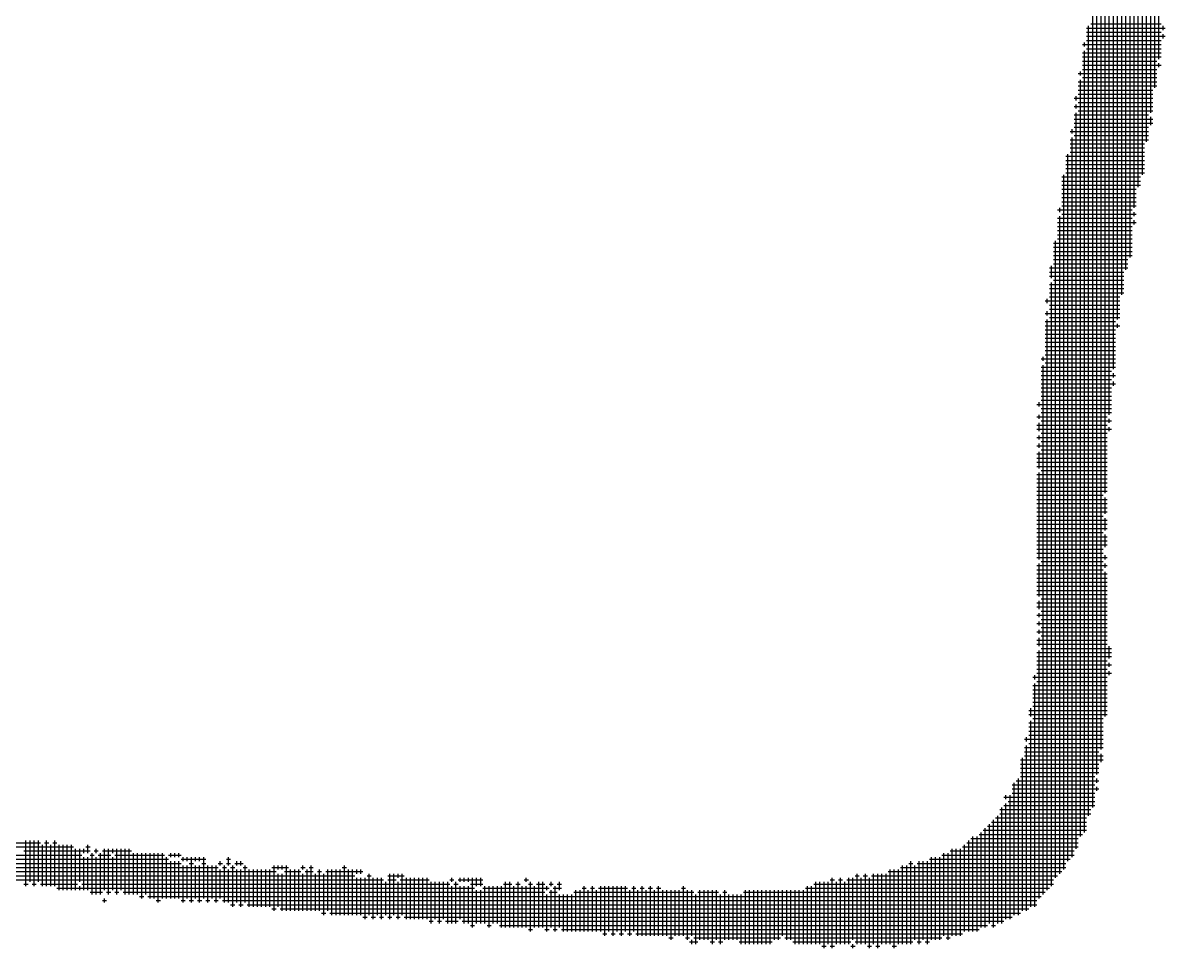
# Model space of a CAD drawing. Header units: feet. Extents: x 778950 to 1031250, y -253464 to -75264.
# Drawn here: x 939605 to 940388, y -245579 to -244945 of the extents above; entities that cross this region are included whole.
import ezdxf

# ---------------------------------------------------------------- set-up
doc = ezdxf.new("R2010")
doc.units = ezdxf.units.FT
doc.header["$LTSCALE"] = 3000
doc.header["$MEASUREMENT"] = 0
doc.layers.add('CX-MISC', color=2, linetype='CONTINUOUS')

msp = doc.modelspace()

# ---------------------------------------------------------------- linework, layer by layer
at = {"layer": 'CX-MISC'}
for p, q in [((940384.09, -244969.68, 7362.78), (940384.09, -244728.7, 7362.78)), ((940381.25, -244989.52, 7362.78), (940381.25, -244734.37, 7362.78)), ((940375.58, -245026.38, 7362.78), (940375.58, -244754.22, 7362.78)), ((940378.42, -245006.53, 7362.78), (940378.42, -244748.55, 7362.78)), ((940369.91, -245057.56, 7362.78), (940369.91, -244771.23, 7362.78)), ((940372.75, -245049.06, 7362.78), (940372.75, -244765.56, 7362.78)), ((940367.08, -245071.74, 7362.78), (940367.08, -244785.4, 7362.78)), ((940364.24, -245105.76, 7362.78), (940364.24, -244793.91, 7362.78)), ((940350.07, -245213.49, 7362.78), (940350.07, -244816.59, 7362.78)), ((940352.9, -245182.3, 7362.78), (940352.9, -244813.75, 7362.78)), ((940355.74, -245148.28, 7362.78), (940355.74, -244816.59, 7362.78)), ((940358.57, -245131.27, 7362.78), (940358.57, -244813.75, 7362.78)), ((940361.41, -245114.26, 7362.78), (940361.41, -244810.92, 7362.78)), ((940347.23, -245267.35, 7362.78), (940347.23, -244884.63, 7362.78)), ((940344.4, -245443.12, 7362.78), (940344.4, -244901.64, 7362.78)), ((940341.56, -245460.13, 7362.78), (940341.56, -244915.81, 7362.78)), ((940338.73, -245482.81, 7362.78), (940338.73, -244927.15, 7362.78)), ((940334.48, -244948.42, 7362.78), (940388.34, -244948.42, 7362.78)), ((940334.48, -244951.25, 7362.78), (940385.51, -244951.25, 7362.78)), ((940335.89, -245488.48, 7362.78), (940335.89, -244947, 7362.78)), ((940337.31, -244945.58, 7362.78), (940385.51, -244945.58, 7362.78)), ((940386.92, -244949.83, 7362.78), (940386.92, -244947, 7362.78)), ((940333.06, -244961.17, 7362.78), (940333.06, -244958.34, 7362.78)), ((940334.48, -244954.09, 7362.78), (940388.34, -244954.09, 7362.78)), ((940334.48, -244956.92, 7362.78), (940385.51, -244956.92, 7362.78)), ((940386.92, -244955.5, 7362.78), (940386.92, -244952.67, 7362.78)), ((940331.64, -244959.76, 7362.78), (940385.51, -244959.76, 7362.78)), ((940331.64, -244965.43, 7362.78), (940385.51, -244965.43, 7362.78)), ((940333.06, -245499.82, 7362.78), (940333.06, -244964.01, 7362.78)), ((940334.48, -244962.59, 7362.78), (940385.51, -244962.59, 7362.78)), ((940331.64, -244968.26, 7362.78), (940385.51, -244968.26, 7362.78)), ((940331.64, -244971.1, 7362.78), (940382.67, -244971.1, 7362.78)), ((940331.64, -244973.93, 7362.78), (940385.51, -244973.93, 7362.78)), ((940384.09, -244975.35, 7362.78), (940384.09, -244972.51, 7362.78)), ((940328.81, -244979.6, 7362.78), (940382.67, -244979.6, 7362.78)), ((940330.22, -244981.02, 7362.78), (940330.22, -244978.18, 7362.78)), ((940331.64, -244976.77, 7362.78), (940382.67, -244976.77, 7362.78)), ((940331.64, -244982.44, 7362.78), (940382.67, -244982.44, 7362.78)), ((940328.81, -244985.27, 7362.78), (940382.67, -244985.27, 7362.78)), ((940328.81, -244988.11, 7362.78), (940382.67, -244988.11, 7362.78)), ((940330.22, -245502.66, 7362.78), (940330.22, -244983.85, 7362.78)), ((940325.97, -244996.61, 7362.78), (940379.84, -244996.61, 7362.78)), ((940327.39, -244998.03, 7362.78), (940327.39, -244995.19, 7362.78)), ((940328.81, -244990.94, 7362.78), (940379.84, -244990.94, 7362.78)), ((940328.81, -244993.78, 7362.78), (940379.84, -244993.78, 7362.78)), ((940325.97, -245002.28, 7362.78), (940379.84, -245002.28, 7362.78)), ((940327.39, -245003.7, 7362.78), (940327.39, -245000.86, 7362.78)), ((940328.81, -244999.45, 7362.78), (940379.84, -244999.45, 7362.78)), ((940328.81, -245005.12, 7362.78), (940379.84, -245005.12, 7362.78)), ((940325.97, -245007.95, 7362.78), (940377, -245007.95, 7362.78)), ((940325.97, -245010.79, 7362.78), (940379.84, -245010.79, 7362.78)), ((940325.97, -245013.62, 7362.78), (940379.84, -245013.62, 7362.78)), ((940327.39, -245511.16, 7362.78), (940327.39, -245006.53, 7362.78)), ((940378.42, -245015.04, 7362.78), (940378.42, -245009.37, 7362.78)), ((940323.14, -245019.29, 7362.78), (940377, -245019.29, 7362.78)), ((940324.55, -245020.71, 7362.78), (940324.55, -245017.87, 7362.78)), ((940325.97, -245016.46, 7362.78), (940377, -245016.46, 7362.78)), ((940325.97, -245022.13, 7362.78), (940377, -245022.13, 7362.78)), ((940323.14, -245024.96, 7362.78), (940377, -245024.96, 7362.78)), ((940323.14, -245027.8, 7362.78), (940374.17, -245027.8, 7362.78)), ((940324.55, -245516.83, 7362.78), (940324.55, -245023.54, 7362.78)), ((940320.3, -245036.3, 7362.78), (940374.17, -245036.3, 7362.78)), ((940321.72, -245519.67, 7362.78), (940321.72, -245034.88, 7362.78)), ((940323.14, -245030.63, 7362.78), (940374.17, -245030.63, 7362.78)), ((940323.14, -245033.47, 7362.78), (940374.17, -245033.47, 7362.78)), ((940320.3, -245039.14, 7362.78), (940374.17, -245039.14, 7362.78)), ((940320.3, -245041.97, 7362.78), (940374.17, -245041.97, 7362.78)), ((940320.3, -245044.81, 7362.78), (940374.17, -245044.81, 7362.78)), ((940317.47, -245050.48, 7362.78), (940371.33, -245050.48, 7362.78)), ((940317.47, -245053.31, 7362.78), (940371.33, -245053.31, 7362.78)), ((940318.88, -245525.34, 7362.78), (940318.88, -245049.06, 7362.78)), ((940320.3, -245047.64, 7362.78), (940374.17, -245047.64, 7362.78)), ((940317.47, -245056.15, 7362.78), (940371.33, -245056.15, 7362.78)), ((940317.47, -245058.98, 7362.78), (940368.5, -245058.98, 7362.78)), ((940317.47, -245061.82, 7362.78), (940368.5, -245061.82, 7362.78)), ((940317.47, -245064.65, 7362.78), (940368.5, -245064.65, 7362.78)), ((940317.47, -245067.49, 7362.78), (940368.5, -245067.49, 7362.78)), ((940314.63, -245073.16, 7362.78), (940365.66, -245073.16, 7362.78)), ((940316.05, -245074.57, 7362.78), (940316.05, -245071.74, 7362.78)), ((940317.47, -245070.32, 7362.78), (940368.5, -245070.32, 7362.78)), ((940317.47, -245075.99, 7362.78), (940368.5, -245075.99, 7362.78)), ((940367.08, -245077.41, 7362.78), (940367.08, -245074.57, 7362.78)), ((940314.63, -245078.83, 7362.78), (940365.66, -245078.83, 7362.78)), ((940314.63, -245081.66, 7362.78), (940368.5, -245081.66, 7362.78)), ((940314.63, -245084.5, 7362.78), (940365.66, -245084.5, 7362.78)), ((940316.05, -245528.17, 7362.78), (940316.05, -245077.41, 7362.78)), ((940367.08, -245083.08, 7362.78), (940367.08, -245080.24, 7362.78)), ((940314.63, -245087.33, 7362.78), (940365.66, -245087.33, 7362.78)), ((940314.63, -245090.17, 7362.78), (940365.66, -245090.17, 7362.78)), ((940311.8, -245095.84, 7362.78), (940365.66, -245095.84, 7362.78)), ((940311.8, -245098.67, 7362.78), (940365.66, -245098.67, 7362.78)), ((940313.21, -245531.01, 7362.78), (940313.21, -245094.42, 7362.78)), ((940314.63, -245093, 7362.78), (940365.66, -245093, 7362.78)), ((940311.8, -245101.51, 7362.78), (940365.66, -245101.51, 7362.78)), ((940311.8, -245104.34, 7362.78), (940365.66, -245104.34, 7362.78)), ((940311.8, -245107.18, 7362.78), (940362.83, -245107.18, 7362.78)), ((940308.96, -245112.85, 7362.78), (940362.83, -245112.85, 7362.78)), ((940308.96, -245115.68, 7362.78), (940359.99, -245115.68, 7362.78)), ((940310.38, -245119.93, 7362.78), (940310.38, -245111.43, 7362.78)), ((940311.8, -245110.01, 7362.78), (940362.83, -245110.01, 7362.78)), ((940308.96, -245118.52, 7362.78), (940359.99, -245118.52, 7362.78)), ((940310.38, -245536.68, 7362.78), (940310.38, -245122.77, 7362.78)), ((940311.8, -245121.35, 7362.78), (940359.99, -245121.35, 7362.78)), ((940308.96, -245124.19, 7362.78), (940359.99, -245124.19, 7362.78)), ((940308.96, -245127.02, 7362.78), (940359.99, -245127.02, 7362.78)), ((940308.96, -245129.86, 7362.78), (940359.99, -245129.86, 7362.78)), ((940306.13, -245135.53, 7362.78), (940357.16, -245135.53, 7362.78)), ((940307.54, -245136.94, 7362.78), (940307.54, -245134.11, 7362.78)), ((940308.96, -245132.69, 7362.78), (940357.16, -245132.69, 7362.78)), ((940308.96, -245138.36, 7362.78), (940357.16, -245138.36, 7362.78)), ((940306.13, -245144.03, 7362.78), (940357.16, -245144.03, 7362.78)), ((940307.54, -245145.45, 7362.78), (940307.54, -245142.61, 7362.78)), ((940308.96, -245141.2, 7362.78), (940357.16, -245141.2, 7362.78)), ((940308.96, -245146.87, 7362.78), (940357.16, -245146.87, 7362.78)), ((940306.13, -245149.7, 7362.78), (940354.32, -245149.7, 7362.78)), ((940306.13, -245152.54, 7362.78), (940357.16, -245152.54, 7362.78)), ((940307.54, -245539.51, 7362.78), (940307.54, -245148.28, 7362.78)), ((940355.74, -245153.95, 7362.78), (940355.74, -245151.12, 7362.78)), ((940306.13, -245155.37, 7362.78), (940354.32, -245155.37, 7362.78)), ((940306.13, -245158.21, 7362.78), (940354.32, -245158.21, 7362.78)), ((940306.13, -245161.04, 7362.78), (940354.32, -245161.04, 7362.78)), ((940306.13, -245163.88, 7362.78), (940354.32, -245163.88, 7362.78)), ((940306.13, -245166.71, 7362.78), (940354.32, -245166.71, 7362.78)), ((940306.13, -245169.55, 7362.78), (940354.32, -245169.55, 7362.78)), ((940303.29, -245175.22, 7362.78), (940354.32, -245175.22, 7362.78)), ((940304.71, -245176.63, 7362.78), (940304.71, -245173.8, 7362.78)), ((940306.13, -245172.38, 7362.78), (940354.32, -245172.38, 7362.78)), ((940306.13, -245178.05, 7362.78), (940354.32, -245178.05, 7362.78)), ((940303.29, -245180.89, 7362.78), (940354.32, -245180.89, 7362.78)), ((940303.29, -245183.72, 7362.78), (940351.49, -245183.72, 7362.78)), ((940303.29, -245186.56, 7362.78), (940354.32, -245186.56, 7362.78)), ((940304.71, -245542.35, 7362.78), (940304.71, -245179.47, 7362.78)), ((940352.9, -245187.97, 7362.78), (940352.9, -245185.14, 7362.78)), ((940303.29, -245189.39, 7362.78), (940351.49, -245189.39, 7362.78)), ((940303.29, -245192.23, 7362.78), (940354.32, -245192.23, 7362.78)), ((940352.9, -245193.64, 7362.78), (940352.9, -245190.81, 7362.78)), ((940303.29, -245195.06, 7362.78), (940351.49, -245195.06, 7362.78)), ((940303.29, -245197.9, 7362.78), (940351.49, -245197.9, 7362.78)), ((940303.29, -245200.73, 7362.78), (940351.49, -245200.73, 7362.78)), ((940300.46, -245206.4, 7362.78), (940351.49, -245206.4, 7362.78)), ((940301.87, -245207.82, 7362.78), (940301.87, -245204.98, 7362.78)), ((940303.29, -245203.57, 7362.78), (940351.49, -245203.57, 7362.78)), ((940303.29, -245209.24, 7362.78), (940351.49, -245209.24, 7362.78)), ((940300.46, -245214.91, 7362.78), (940348.65, -245214.91, 7362.78)), ((940301.87, -245216.32, 7362.78), (940301.87, -245213.49, 7362.78)), ((940303.29, -245212.07, 7362.78), (940351.49, -245212.07, 7362.78)), ((940303.29, -245217.74, 7362.78), (940351.49, -245217.74, 7362.78)), ((940350.07, -245219.16, 7362.78), (940350.07, -245216.32, 7362.78)), ((940300.46, -245220.58, 7362.78), (940348.65, -245220.58, 7362.78)), ((940300.46, -245223.41, 7362.78), (940351.49, -245223.41, 7362.78)), ((940301.87, -245224.83, 7362.78), (940301.87, -245219.16, 7362.78)), ((940350.07, -245224.83, 7362.78), (940350.07, -245221.99, 7362.78)), ((940300.46, -245229.08, 7362.78), (940348.65, -245229.08, 7362.78)), ((940301.87, -245230.5, 7362.78), (940301.87, -245227.66, 7362.78)), ((940301.87, -245236.17, 7362.78), (940301.87, -245233.33, 7362.78)), ((940303.29, -245226.25, 7362.78), (940348.65, -245226.25, 7362.78)), ((940303.29, -245231.92, 7362.78), (940348.65, -245231.92, 7362.78)), ((940300.46, -245234.75, 7362.78), (940348.65, -245234.75, 7362.78)), ((940300.46, -245240.42, 7362.78), (940348.65, -245240.42, 7362.78)), ((940301.87, -245250.34, 7362.78), (940301.87, -245239, 7362.78)), ((940303.29, -245237.59, 7362.78), (940348.65, -245237.59, 7362.78)), ((940300.46, -245243.26, 7362.78), (940348.65, -245243.26, 7362.78)), ((940300.46, -245246.09, 7362.78), (940348.65, -245246.09, 7362.78)), ((940300.46, -245248.93, 7362.78), (940348.65, -245248.93, 7362.78)), ((940300.46, -245254.6, 7362.78), (940348.65, -245254.6, 7362.78)), ((940301.87, -245312.71, 7362.78), (940301.87, -245253.18, 7362.78)), ((940303.29, -245251.76, 7362.78), (940348.65, -245251.76, 7362.78)), ((940300.46, -245257.43, 7362.78), (940348.65, -245257.43, 7362.78)), ((940300.46, -245260.27, 7362.78), (940348.65, -245260.27, 7362.78)), ((940300.46, -245263.1, 7362.78), (940348.65, -245263.1, 7362.78)), ((940300.46, -245265.94, 7362.78), (940348.65, -245265.94, 7362.78)), ((940300.46, -245268.77, 7362.78), (940345.82, -245268.77, 7362.78)), ((940300.46, -245271.61, 7362.78), (940348.65, -245271.61, 7362.78)), ((940347.23, -245281.53, 7362.78), (940347.23, -245270.19, 7362.78)), ((940300.46, -245274.44, 7362.78), (940348.65, -245274.44, 7362.78)), ((940300.46, -245277.28, 7362.78), (940348.65, -245277.28, 7362.78)), ((940300.46, -245280.11, 7362.78), (940348.65, -245280.11, 7362.78)), ((940300.46, -245282.95, 7362.78), (940345.82, -245282.95, 7362.78)), ((940300.46, -245285.78, 7362.78), (940348.65, -245285.78, 7362.78)), ((940347.23, -245292.87, 7362.78), (940347.23, -245284.36, 7362.78)), ((940300.46, -245288.62, 7362.78), (940348.65, -245288.62, 7362.78)), ((940300.46, -245291.45, 7362.78), (940348.65, -245291.45, 7362.78)), ((940300.46, -245294.29, 7362.78), (940345.82, -245294.29, 7362.78)), ((940347.23, -245304.21, 7362.78), (940347.23, -245295.7, 7362.78)), ((940300.46, -245297.12, 7362.78), (940348.65, -245297.12, 7362.78)), ((940300.46, -245299.96, 7362.78), (940348.65, -245299.96, 7362.78)), ((940300.46, -245302.79, 7362.78), (940348.65, -245302.79, 7362.78)), ((940300.46, -245305.63, 7362.78), (940345.82, -245305.63, 7362.78)), ((940300.46, -245308.46, 7362.78), (940345.82, -245308.46, 7362.78)), ((940300.46, -245311.3, 7362.78), (940348.65, -245311.3, 7362.78)), ((940347.23, -245312.71, 7362.78), (940347.23, -245309.88, 7362.78)), ((940300.46, -245316.97, 7362.78), (940348.65, -245316.97, 7362.78)), ((940301.87, -245338.23, 7362.78), (940301.87, -245315.55, 7362.78)), ((940303.29, -245314.13, 7362.78), (940345.82, -245314.13, 7362.78)), ((940347.23, -245318.38, 7362.78), (940347.23, -245315.55, 7362.78)), ((940300.46, -245319.8, 7362.78), (940345.82, -245319.8, 7362.78)), ((940300.46, -245322.64, 7362.78), (940348.65, -245322.64, 7362.78)), ((940300.46, -245325.47, 7362.78), (940348.65, -245325.47, 7362.78)), ((940347.23, -245420.44, 7362.78), (940347.23, -245321.22, 7362.78)), ((940300.46, -245328.31, 7362.78), (940348.65, -245328.31, 7362.78)), ((940300.46, -245331.14, 7362.78), (940348.65, -245331.14, 7362.78)), ((940300.46, -245333.98, 7362.78), (940348.65, -245333.98, 7362.78)), ((940300.46, -245336.81, 7362.78), (940348.65, -245336.81, 7362.78)), ((940300.46, -245342.48, 7362.78), (940348.65, -245342.48, 7362.78)), ((940301.87, -245346.73, 7362.78), (940301.87, -245341.06, 7362.78)), ((940303.29, -245339.65, 7362.78), (940348.65, -245339.65, 7362.78)), ((940300.46, -245345.32, 7362.78), (940348.65, -245345.32, 7362.78)), ((940300.46, -245350.99, 7362.78), (940348.65, -245350.99, 7362.78)), ((940301.87, -245352.4, 7362.78), (940301.87, -245349.57, 7362.78)), ((940303.29, -245348.15, 7362.78), (940348.65, -245348.15, 7362.78)), ((940300.46, -245356.66, 7362.78), (940348.65, -245356.66, 7362.78)), ((940301.87, -245358.07, 7362.78), (940301.87, -245355.24, 7362.78)), ((940303.29, -245353.82, 7362.78), (940348.65, -245353.82, 7362.78)), ((940300.46, -245362.33, 7362.78), (940348.65, -245362.33, 7362.78)), ((940301.87, -245363.74, 7362.78), (940301.87, -245360.91, 7362.78)), ((940301.87, -245372.25, 7362.78), (940301.87, -245366.58, 7362.78)), ((940303.29, -245359.49, 7362.78), (940348.65, -245359.49, 7362.78)), ((940303.29, -245365.16, 7362.78), (940348.65, -245365.16, 7362.78)), ((940300.46, -245368, 7362.78), (940348.65, -245368, 7362.78)), ((940300.46, -245370.83, 7362.78), (940348.65, -245370.83, 7362.78)), ((940303.29, -245373.67, 7362.78), (940351.49, -245373.67, 7362.78)), ((940350.07, -245380.75, 7362.78), (940350.07, -245372.25, 7362.78)), ((940300.46, -245376.5, 7362.78), (940351.49, -245376.5, 7362.78)), ((940300.46, -245379.34, 7362.78), (940351.49, -245379.34, 7362.78)), ((940300.46, -245382.17, 7362.78), (940348.65, -245382.17, 7362.78)), ((940301.87, -245545.18, 7362.78), (940301.87, -245375.08, 7362.78)), ((940300.46, -245385.01, 7362.78), (940351.49, -245385.01, 7362.78)), ((940300.46, -245387.84, 7362.78), (940348.65, -245387.84, 7362.78)), ((940350.07, -245386.42, 7362.78), (940350.07, -245383.59, 7362.78)), ((940350.07, -245392.09, 7362.78), (940350.07, -245389.26, 7362.78)), ((940297.62, -245393.51, 7362.78), (940348.65, -245393.51, 7362.78)), ((940299.04, -245394.93, 7362.78), (940299.04, -245392.09, 7362.78)), ((940299.04, -245550.85, 7362.78), (940299.04, -245397.76, 7362.78)), ((940300.46, -245390.68, 7362.78), (940351.49, -245390.68, 7362.78)), ((940300.46, -245396.35, 7362.78), (940348.65, -245396.35, 7362.78)), ((940297.62, -245399.18, 7362.78), (940348.65, -245399.18, 7362.78)), ((940297.62, -245402.02, 7362.78), (940348.65, -245402.02, 7362.78)), ((940297.62, -245404.85, 7362.78), (940348.65, -245404.85, 7362.78)), ((940297.62, -245407.69, 7362.78), (940348.65, -245407.69, 7362.78)), ((940297.62, -245410.52, 7362.78), (940348.65, -245410.52, 7362.78)), ((940297.62, -245413.36, 7362.78), (940348.65, -245413.36, 7362.78)), ((940294.79, -245416.19, 7362.78), (940348.65, -245416.19, 7362.78)), ((940294.79, -245419.03, 7362.78), (940348.65, -245419.03, 7362.78)), ((940296.2, -245420.44, 7362.78), (940296.2, -245414.77, 7362.78)), ((940294.79, -245424.7, 7362.78), (940345.82, -245424.7, 7362.78)), ((940294.79, -245427.53, 7362.78), (940345.82, -245427.53, 7362.78)), ((940296.2, -245550.85, 7362.78), (940296.2, -245423.28, 7362.78)), ((940297.62, -245421.86, 7362.78), (940345.82, -245421.86, 7362.78)), ((940291.95, -245436.04, 7362.78), (940345.82, -245436.04, 7362.78)), ((940293.37, -245437.45, 7362.78), (940293.37, -245434.62, 7362.78)), ((940294.79, -245430.37, 7362.78), (940345.82, -245430.37, 7362.78)), ((940294.79, -245433.2, 7362.78), (940345.82, -245433.2, 7362.78)), ((940291.95, -245441.71, 7362.78), (940345.82, -245441.71, 7362.78)), ((940291.95, -245444.54, 7362.78), (940342.98, -245444.54, 7362.78)), ((940293.37, -245553.69, 7362.78), (940293.37, -245440.29, 7362.78)), ((940294.79, -245438.87, 7362.78), (940345.82, -245438.87, 7362.78)), ((940289.12, -245450.21, 7362.78), (940345.82, -245450.21, 7362.78)), ((940290.53, -245553.69, 7362.78), (940290.53, -245448.79, 7362.78)), ((940291.95, -245447.38, 7362.78), (940345.82, -245447.38, 7362.78)), ((940344.4, -245451.63, 7362.78), (940344.4, -245445.96, 7362.78)), ((940289.12, -245453.05, 7362.78), (940342.98, -245453.05, 7362.78)), ((940289.12, -245455.88, 7362.78), (940342.98, -245455.88, 7362.78)), ((940289.12, -245458.72, 7362.78), (940342.98, -245458.72, 7362.78)), ((940283.45, -245467.22, 7362.78), (940340.15, -245467.22, 7362.78)), ((940284.86, -245556.52, 7362.78), (940284.86, -245465.8, 7362.78)), ((940286.28, -245464.39, 7362.78), (940342.98, -245464.39, 7362.78)), ((940287.7, -245556.52, 7362.78), (940287.7, -245462.97, 7362.78)), ((940289.12, -245461.55, 7362.78), (940340.15, -245461.55, 7362.78)), ((940341.56, -245465.8, 7362.78), (940341.56, -245462.97, 7362.78)), ((940277.78, -245475.73, 7362.78), (940340.15, -245475.73, 7362.78)), ((940279.19, -245477.14, 7362.78), (940279.19, -245474.31, 7362.78)), ((940282.03, -245559.36, 7362.78), (940282.03, -245474.31, 7362.78)), ((940283.45, -245470.06, 7362.78), (940342.98, -245470.06, 7362.78)), ((940283.45, -245472.89, 7362.78), (940340.15, -245472.89, 7362.78)), ((940341.56, -245471.47, 7362.78), (940341.56, -245468.64, 7362.78)), ((940274.94, -245484.23, 7362.78), (940337.31, -245484.23, 7362.78)), ((940276.36, -245562.19, 7362.78), (940276.36, -245482.81, 7362.78)), ((940277.78, -245481.4, 7362.78), (940340.15, -245481.4, 7362.78)), ((940279.19, -245559.36, 7362.78), (940279.19, -245479.98, 7362.78)), ((940280.61, -245478.56, 7362.78), (940340.15, -245478.56, 7362.78)), ((940270.69, -245565.03, 7362.78), (940270.69, -245491.32, 7362.78)), ((940272.11, -245489.9, 7362.78), (940334.48, -245489.9, 7362.78)), ((940273.52, -245562.19, 7362.78), (940273.52, -245488.48, 7362.78)), ((940274.94, -245487.07, 7362.78), (940337.31, -245487.07, 7362.78)), ((940262.18, -245565.03, 7362.78), (940262.18, -245499.82, 7362.78)), ((940263.6, -245498.41, 7362.78), (940334.48, -245498.41, 7362.78)), ((940265.02, -245565.03, 7362.78), (940265.02, -245496.99, 7362.78)), ((940266.44, -245495.57, 7362.78), (940334.48, -245495.57, 7362.78)), ((940267.85, -245562.19, 7362.78), (940267.85, -245494.15, 7362.78)), ((940269.27, -245492.74, 7362.78), (940334.48, -245492.74, 7362.78)), ((939577.53, -245506.91, 7362.78), (939617.22, -245506.91, 7362.78)), ((939607.3, -245536.68, 7362.78), (939607.3, -245505.49, 7362.78)), ((939610.13, -245533.84, 7362.78), (939610.13, -245505.49, 7362.78)), ((939612.97, -245536.68, 7362.78), (939612.97, -245505.49, 7362.78)), ((939615.8, -245533.84, 7362.78), (939615.8, -245505.49, 7362.78)), ((939620.06, -245506.91, 7362.78), (939622.89, -245506.91, 7362.78)), ((939621.47, -245536.68, 7362.78), (939621.47, -245505.49, 7362.78)), ((939625.73, -245506.91, 7362.78), (939628.56, -245506.91, 7362.78)), ((939627.14, -245536.68, 7362.78), (939627.14, -245505.49, 7362.78)), ((940252.26, -245506.91, 7362.78), (940328.81, -245506.91, 7362.78)), ((940253.68, -245567.86, 7362.78), (940253.68, -245505.49, 7362.78)), ((940255.1, -245504.08, 7362.78), (940328.81, -245504.08, 7362.78)), ((940256.51, -245567.86, 7362.78), (940256.51, -245502.66, 7362.78)), ((940259.35, -245567.86, 7362.78), (940259.35, -245502.66, 7362.78)), ((940260.77, -245501.24, 7362.78), (940331.64, -245501.24, 7362.78)), ((939435.78, -245515.42, 7362.78), (939645.57, -245515.42, 7362.78)), ((939594.54, -245509.75, 7362.78), (939639.9, -245509.75, 7362.78)), ((939605.88, -245512.58, 7362.78), (939651.24, -245512.58, 7362.78)), ((939618.64, -245536.68, 7362.78), (939618.64, -245508.33, 7362.78)), ((939624.31, -245536.68, 7362.78), (939624.31, -245508.33, 7362.78)), ((939629.98, -245539.51, 7362.78), (939629.98, -245508.33, 7362.78)), ((939632.81, -245539.51, 7362.78), (939632.81, -245508.33, 7362.78)), ((939635.65, -245539.51, 7362.78), (939635.65, -245508.33, 7362.78)), ((939638.48, -245539.51, 7362.78), (939638.48, -245508.33, 7362.78)), ((939641.32, -245539.51, 7362.78), (939641.32, -245511.16, 7362.78)), ((939644.15, -245533.84, 7362.78), (939644.15, -245511.16, 7362.78)), ((939646.99, -245514, 7362.78), (939646.99, -245511.16, 7362.78)), ((939648.41, -245509.75, 7362.78), (939651.24, -245509.75, 7362.78)), ((939649.82, -245514, 7362.78), (939649.82, -245508.33, 7362.78)), ((939651.24, -245515.42, 7362.78), (939654.08, -245515.42, 7362.78)), ((939652.66, -245542.35, 7362.78), (939652.66, -245514, 7362.78)), ((939654.08, -245512.58, 7362.78), (939656.91, -245512.58, 7362.78)), ((939655.49, -245514, 7362.78), (939655.49, -245511.16, 7362.78)), ((939656.91, -245515.42, 7362.78), (939665.42, -245515.42, 7362.78)), ((939658.33, -245542.35, 7362.78), (939658.33, -245514, 7362.78)), ((939659.75, -245512.58, 7362.78), (939679.59, -245512.58, 7362.78)), ((939661.16, -245539.51, 7362.78), (939661.16, -245511.16, 7362.78)), ((939664, -245542.35, 7362.78), (939664, -245511.16, 7362.78)), ((939666.83, -245514, 7362.78), (939666.83, -245511.16, 7362.78)), ((939668.25, -245515.42, 7362.78), (939702.27, -245515.42, 7362.78)), ((939669.67, -245542.35, 7362.78), (939669.67, -245511.16, 7362.78)), ((939672.5, -245539.51, 7362.78), (939672.5, -245511.16, 7362.78)), ((939675.34, -245542.35, 7362.78), (939675.34, -245511.16, 7362.78)), ((939678.17, -245542.35, 7362.78), (939678.17, -245511.16, 7362.78)), ((939681.01, -245542.35, 7362.78), (939681.01, -245514, 7362.78)), ((939683.84, -245542.35, 7362.78), (939683.84, -245514, 7362.78)), ((939686.68, -245545.18, 7362.78), (939686.68, -245514, 7362.78)), ((939689.51, -245542.35, 7362.78), (939689.51, -245514, 7362.78)), ((939692.35, -245545.18, 7362.78), (939692.35, -245514, 7362.78)), ((939695.18, -245545.18, 7362.78), (939695.18, -245514, 7362.78)), ((939698.02, -245548.02, 7362.78), (939698.02, -245514, 7362.78)), ((939700.85, -245545.18, 7362.78), (939700.85, -245514, 7362.78)), ((939705.11, -245515.42, 7362.78), (939713.61, -245515.42, 7362.78)), ((939706.52, -245516.83, 7362.78), (939706.52, -245514, 7362.78)), ((939709.36, -245516.83, 7362.78), (939709.36, -245514, 7362.78)), ((939712.19, -245516.83, 7362.78), (939712.19, -245514, 7362.78)), ((940235.25, -245515.42, 7362.78), (940325.97, -245515.42, 7362.78)), ((940236.67, -245570.7, 7362.78), (940236.67, -245514, 7362.78)), ((940239.5, -245573.53, 7362.78), (940239.5, -245514, 7362.78)), ((940240.92, -245512.58, 7362.78), (940325.97, -245512.58, 7362.78)), ((940242.34, -245570.7, 7362.78), (940242.34, -245511.16, 7362.78)), ((940245.17, -245570.7, 7362.78), (940245.17, -245511.16, 7362.78)), ((940248.01, -245570.7, 7362.78), (940248.01, -245511.16, 7362.78)), ((940249.43, -245509.75, 7362.78), (940328.81, -245509.75, 7362.78)), ((940250.84, -245567.86, 7362.78), (940250.84, -245508.33, 7362.78)), ((939469.8, -245518.25, 7362.78), (939705.11, -245518.25, 7362.78)), ((939532.17, -245521.09, 7362.78), (939713.61, -245521.09, 7362.78)), ((939646.99, -245539.51, 7362.78), (939646.99, -245516.83, 7362.78)), ((939649.82, -245539.51, 7362.78), (939649.82, -245516.83, 7362.78)), ((939655.49, -245542.35, 7362.78), (939655.49, -245516.83, 7362.78)), ((939666.83, -245539.51, 7362.78), (939666.83, -245516.83, 7362.78)), ((939703.69, -245545.18, 7362.78), (939703.69, -245516.83, 7362.78)), ((939706.52, -245545.18, 7362.78), (939706.52, -245519.67, 7362.78)), ((939709.36, -245545.18, 7362.78), (939709.36, -245519.67, 7362.78)), ((939712.19, -245545.18, 7362.78), (939712.19, -245519.67, 7362.78)), ((939713.61, -245518.25, 7362.78), (939730.62, -245518.25, 7362.78)), ((939715.03, -245519.67, 7362.78), (939715.03, -245516.83, 7362.78)), ((939715.03, -245548.02, 7362.78), (939715.03, -245522.5, 7362.78)), ((939717.86, -245519.67, 7362.78), (939717.86, -245516.83, 7362.78)), ((939717.86, -245545.18, 7362.78), (939717.86, -245522.5, 7362.78)), ((939719.28, -245521.09, 7362.78), (939722.12, -245521.09, 7362.78)), ((939720.7, -245548.02, 7362.78), (939720.7, -245516.83, 7362.78)), ((939723.53, -245519.67, 7362.78), (939723.53, -245516.83, 7362.78)), ((939723.53, -245545.18, 7362.78), (939723.53, -245522.5, 7362.78)), ((939726.37, -245519.67, 7362.78), (939726.37, -245516.83, 7362.78)), ((939726.37, -245548.02, 7362.78), (939726.37, -245522.5, 7362.78)), ((939727.79, -245521.09, 7362.78), (939730.62, -245521.09, 7362.78)), ((939729.2, -245545.18, 7362.78), (939729.2, -245516.83, 7362.78)), ((939732.04, -245548.02, 7362.78), (939732.04, -245522.5, 7362.78)), ((939734.87, -245545.18, 7362.78), (939734.87, -245522.5, 7362.78)), ((939737.71, -245548.02, 7362.78), (939737.71, -245522.5, 7362.78)), ((939739.13, -245521.09, 7362.78), (939741.96, -245521.09, 7362.78)), ((939740.54, -245522.5, 7362.78), (939740.54, -245519.67, 7362.78)), ((939743.38, -245548.02, 7362.78), (939743.38, -245522.5, 7362.78)), ((939744.8, -245518.25, 7362.78), (939747.63, -245518.25, 7362.78)), ((939744.8, -245521.09, 7362.78), (939747.63, -245521.09, 7362.78)), ((939746.21, -245522.5, 7362.78), (939746.21, -245516.83, 7362.78)), ((939749.05, -245550.85, 7362.78), (939749.05, -245522.5, 7362.78)), ((939750.47, -245521.09, 7362.78), (939756.14, -245521.09, 7362.78)), ((939751.88, -245522.5, 7362.78), (939751.88, -245519.67, 7362.78)), ((939754.72, -245522.5, 7362.78), (939754.72, -245519.67, 7362.78)), ((939757.55, -245548.02, 7362.78), (939757.55, -245522.5, 7362.78)), ((939777.4, -245553.69, 7362.78), (939777.4, -245522.5, 7362.78)), ((939780.23, -245525.34, 7362.78), (939780.23, -245522.5, 7362.78)), ((939783.07, -245525.34, 7362.78), (939783.07, -245522.5, 7362.78)), ((939785.9, -245553.69, 7362.78), (939785.9, -245522.5, 7362.78)), ((939797.24, -245525.34, 7362.78), (939797.24, -245522.5, 7362.78)), ((939802.91, -245553.69, 7362.78), (939802.91, -245522.5, 7362.78)), ((939825.59, -245556.52, 7362.78), (939825.59, -245522.5, 7362.78)), ((940208.32, -245576.37, 7362.78), (940208.32, -245522.5, 7362.78)), ((940211.15, -245576.37, 7362.78), (940211.15, -245522.5, 7362.78)), ((940212.57, -245521.09, 7362.78), (940215.41, -245521.09, 7362.78)), ((940213.99, -245576.37, 7362.78), (940213.99, -245519.67, 7362.78)), ((940216.82, -245573.53, 7362.78), (940216.82, -245522.5, 7362.78)), ((940218.24, -245521.09, 7362.78), (940320.3, -245521.09, 7362.78)), ((940219.66, -245576.37, 7362.78), (940219.66, -245519.67, 7362.78)), ((940222.49, -245573.53, 7362.78), (940222.49, -245519.67, 7362.78)), ((940225.33, -245576.37, 7362.78), (940225.33, -245519.67, 7362.78)), ((940226.75, -245518.25, 7362.78), (940323.14, -245518.25, 7362.78)), ((940228.16, -245573.53, 7362.78), (940228.16, -245516.83, 7362.78)), ((940231, -245573.53, 7362.78), (940231, -245516.83, 7362.78)), ((940233.83, -245573.53, 7362.78), (940233.83, -245516.83, 7362.78)), ((939537.84, -245523.92, 7362.78), (939739.13, -245523.92, 7362.78)), ((939543.51, -245526.76, 7362.78), (939778.82, -245526.76, 7362.78)), ((939594.54, -245529.59, 7362.78), (939832.68, -245529.59, 7362.78)), ((939740.54, -245545.18, 7362.78), (939740.54, -245525.34, 7362.78)), ((939741.96, -245523.92, 7362.78), (939744.8, -245523.92, 7362.78)), ((939746.21, -245548.02, 7362.78), (939746.21, -245525.34, 7362.78)), ((939747.63, -245523.92, 7362.78), (939750.47, -245523.92, 7362.78)), ((939751.88, -245548.02, 7362.78), (939751.88, -245525.34, 7362.78)), ((939754.72, -245550.85, 7362.78), (939754.72, -245525.34, 7362.78)), ((939756.14, -245523.92, 7362.78), (939758.97, -245523.92, 7362.78)), ((939760.39, -245550.85, 7362.78), (939760.39, -245525.34, 7362.78)), ((939763.22, -245550.85, 7362.78), (939763.22, -245525.34, 7362.78)), ((939766.06, -245550.85, 7362.78), (939766.06, -245525.34, 7362.78)), ((939768.89, -245550.85, 7362.78), (939768.89, -245525.34, 7362.78)), ((939771.73, -245550.85, 7362.78), (939771.73, -245525.34, 7362.78)), ((939774.56, -245550.85, 7362.78), (939774.56, -245525.34, 7362.78)), ((939775.98, -245523.92, 7362.78), (939787.32, -245523.92, 7362.78)), ((939780.23, -245550.85, 7362.78), (939780.23, -245528.17, 7362.78)), ((939783.07, -245553.69, 7362.78), (939783.07, -245528.17, 7362.78)), ((939784.49, -245526.76, 7362.78), (939795.83, -245526.76, 7362.78)), ((939788.74, -245553.69, 7362.78), (939788.74, -245525.34, 7362.78)), ((939791.57, -245553.69, 7362.78), (939791.57, -245525.34, 7362.78)), ((939794.41, -245553.69, 7362.78), (939794.41, -245525.34, 7362.78)), ((939795.83, -245523.92, 7362.78), (939798.66, -245523.92, 7362.78)), ((939797.24, -245553.69, 7362.78), (939797.24, -245528.17, 7362.78)), ((939798.66, -245526.76, 7362.78), (939804.33, -245526.76, 7362.78)), ((939800.08, -245553.69, 7362.78), (939800.08, -245525.34, 7362.78)), ((939801.5, -245523.92, 7362.78), (939804.33, -245523.92, 7362.78)), ((939805.75, -245553.69, 7362.78), (939805.75, -245528.17, 7362.78)), ((939807.17, -245526.76, 7362.78), (939810, -245526.76, 7362.78)), ((939808.58, -245553.69, 7362.78), (939808.58, -245525.34, 7362.78)), ((939811.42, -245556.52, 7362.78), (939811.42, -245528.17, 7362.78)), ((939812.84, -245526.76, 7362.78), (939838.35, -245526.76, 7362.78)), ((939814.25, -245553.69, 7362.78), (939814.25, -245525.34, 7362.78)), ((939817.09, -245556.52, 7362.78), (939817.09, -245525.34, 7362.78)), ((939819.92, -245556.52, 7362.78), (939819.92, -245525.34, 7362.78)), ((939822.76, -245556.52, 7362.78), (939822.76, -245525.34, 7362.78)), ((939824.18, -245523.92, 7362.78), (939827.01, -245523.92, 7362.78)), ((939828.43, -245556.52, 7362.78), (939828.43, -245525.34, 7362.78)), ((939831.26, -245556.52, 7362.78), (939831.26, -245525.34, 7362.78)), ((939834.1, -245528.17, 7362.78), (939834.1, -245525.34, 7362.78)), ((939834.1, -245556.52, 7362.78), (939834.1, -245531.01, 7362.78)), ((939836.93, -245528.17, 7362.78), (939836.93, -245525.34, 7362.78)), ((939836.93, -245556.52, 7362.78), (939836.93, -245531.01, 7362.78)), ((939839.77, -245559.36, 7362.78), (939839.77, -245531.01, 7362.78)), ((939841.19, -245529.59, 7362.78), (939844.02, -245529.59, 7362.78)), ((939842.6, -245556.52, 7362.78), (939842.6, -245528.17, 7362.78)), ((939845.44, -245559.36, 7362.78), (939845.44, -245531.01, 7362.78)), ((939848.27, -245556.52, 7362.78), (939848.27, -245531.01, 7362.78)), ((939851.11, -245559.36, 7362.78), (939851.11, -245531.01, 7362.78)), ((939855.36, -245529.59, 7362.78), (939866.7, -245529.59, 7362.78)), ((939856.78, -245559.36, 7362.78), (939856.78, -245528.17, 7362.78)), ((939859.61, -245556.52, 7362.78), (939859.61, -245528.17, 7362.78)), ((939862.45, -245531.01, 7362.78), (939862.45, -245528.17, 7362.78)), ((939865.28, -245556.52, 7362.78), (939865.28, -245528.17, 7362.78)), ((939868.12, -245559.36, 7362.78), (939868.12, -245531.01, 7362.78)), ((939870.95, -245559.36, 7362.78), (939870.95, -245531.01, 7362.78)), ((939873.79, -245559.36, 7362.78), (939873.79, -245531.01, 7362.78)), ((939876.62, -245559.36, 7362.78), (939876.62, -245531.01, 7362.78)), ((939879.46, -245559.36, 7362.78), (939879.46, -245531.01, 7362.78)), ((939882.29, -245559.36, 7362.78), (939882.29, -245531.01, 7362.78)), ((939899.3, -245533.84, 7362.78), (939899.3, -245531.01, 7362.78)), ((939904.97, -245533.84, 7362.78), (939904.97, -245531.01, 7362.78)), ((939907.81, -245533.84, 7362.78), (939907.81, -245531.01, 7362.78)), ((939910.64, -245533.84, 7362.78), (939910.64, -245531.01, 7362.78)), ((939913.48, -245565.03, 7362.78), (939913.48, -245531.01, 7362.78)), ((939916.31, -245536.68, 7362.78), (939916.31, -245531.01, 7362.78)), ((939919.15, -245536.68, 7362.78), (939919.15, -245531.01, 7362.78)), ((939950.33, -245533.84, 7362.78), (939950.33, -245531.01, 7362.78)), ((940160.12, -245579.2, 7362.78), (940160.12, -245531.01, 7362.78)), ((940165.79, -245576.37, 7362.78), (940165.79, -245531.01, 7362.78)), ((940171.46, -245576.37, 7362.78), (940171.46, -245531.01, 7362.78)), ((940174.3, -245573.53, 7362.78), (940174.3, -245531.01, 7362.78)), ((940175.72, -245529.59, 7362.78), (940178.55, -245529.59, 7362.78)), ((940177.13, -245576.37, 7362.78), (940177.13, -245528.17, 7362.78)), ((940179.97, -245576.37, 7362.78), (940179.97, -245531.01, 7362.78)), ((940181.39, -245529.59, 7362.78), (940184.22, -245529.59, 7362.78)), ((940182.8, -245576.37, 7362.78), (940182.8, -245528.17, 7362.78)), ((940185.64, -245579.2, 7362.78), (940185.64, -245531.01, 7362.78)), ((940187.06, -245529.59, 7362.78), (940314.63, -245529.59, 7362.78)), ((940188.47, -245576.37, 7362.78), (940188.47, -245528.17, 7362.78)), ((940191.31, -245579.2, 7362.78), (940191.31, -245528.17, 7362.78)), ((940194.14, -245576.37, 7362.78), (940194.14, -245528.17, 7362.78)), ((940196.98, -245576.37, 7362.78), (940196.98, -245528.17, 7362.78)), ((940198.4, -245526.76, 7362.78), (940317.47, -245526.76, 7362.78)), ((940199.81, -245576.37, 7362.78), (940199.81, -245525.34, 7362.78)), ((940202.65, -245579.2, 7362.78), (940202.65, -245525.34, 7362.78)), ((940205.48, -245576.37, 7362.78), (940205.48, -245525.34, 7362.78)), ((940206.9, -245523.92, 7362.78), (940320.3, -245523.92, 7362.78)), ((939594.54, -245532.43, 7362.78), (939852.53, -245532.43, 7362.78)), ((939605.88, -245535.26, 7362.78), (939608.72, -245535.26, 7362.78)), ((939611.55, -245535.26, 7362.78), (939614.39, -245535.26, 7362.78)), ((939617.22, -245535.26, 7362.78), (939642.74, -245535.26, 7362.78)), ((939628.56, -245538.1, 7362.78), (939914.9, -245538.1, 7362.78)), ((939644.15, -245539.51, 7362.78), (939644.15, -245536.68, 7362.78)), ((939645.57, -245535.26, 7362.78), (939897.89, -245535.26, 7362.78)), ((939853.94, -245556.52, 7362.78), (939853.94, -245533.84, 7362.78)), ((939855.36, -245532.43, 7362.78), (939861.03, -245532.43, 7362.78)), ((939862.45, -245559.36, 7362.78), (939862.45, -245533.84, 7362.78)), ((939863.87, -245532.43, 7362.78), (939883.71, -245532.43, 7362.78)), ((939885.13, -245562.19, 7362.78), (939885.13, -245533.84, 7362.78)), ((939887.96, -245559.36, 7362.78), (939887.96, -245533.84, 7362.78)), ((939890.8, -245562.19, 7362.78), (939890.8, -245533.84, 7362.78)), ((939893.63, -245559.36, 7362.78), (939893.63, -245533.84, 7362.78)), ((939896.47, -245562.19, 7362.78), (939896.47, -245533.84, 7362.78)), ((939897.89, -245532.43, 7362.78), (939900.72, -245532.43, 7362.78)), ((939899.3, -245562.19, 7362.78), (939899.3, -245536.68, 7362.78)), ((939900.72, -245535.26, 7362.78), (939903.56, -245535.26, 7362.78)), ((939902.14, -245562.19, 7362.78), (939902.14, -245533.84, 7362.78)), ((939903.56, -245532.43, 7362.78), (939920.57, -245532.43, 7362.78)), ((939904.97, -245559.36, 7362.78), (939904.97, -245536.68, 7362.78)), ((939907.81, -245562.19, 7362.78), (939907.81, -245536.68, 7362.78)), ((939910.64, -245562.19, 7362.78), (939910.64, -245536.68, 7362.78)), ((939912.06, -245535.26, 7362.78), (939920.57, -245535.26, 7362.78)), ((939920.57, -245538.1, 7362.78), (939965.93, -245538.1, 7362.78)), ((939921.98, -245562.19, 7362.78), (939921.98, -245536.68, 7362.78)), ((939924.82, -245565.03, 7362.78), (939924.82, -245536.68, 7362.78)), ((939927.65, -245562.19, 7362.78), (939927.65, -245536.68, 7362.78)), ((939930.49, -245562.19, 7362.78), (939930.49, -245536.68, 7362.78)), ((939933.32, -245565.03, 7362.78), (939933.32, -245536.68, 7362.78)), ((939934.74, -245535.26, 7362.78), (939940.41, -245535.26, 7362.78)), ((939936.16, -245565.03, 7362.78), (939936.16, -245533.84, 7362.78)), ((939938.99, -245565.03, 7362.78), (939938.99, -245533.84, 7362.78)), ((939941.83, -245565.03, 7362.78), (939941.83, -245536.68, 7362.78)), ((939943.25, -245535.26, 7362.78), (939946.08, -245535.26, 7362.78)), ((939944.66, -245565.03, 7362.78), (939944.66, -245533.84, 7362.78)), ((939947.5, -245565.03, 7362.78), (939947.5, -245536.68, 7362.78)), ((939948.92, -245532.43, 7362.78), (939951.75, -245532.43, 7362.78)), ((939950.33, -245565.03, 7362.78), (939950.33, -245536.68, 7362.78)), ((939951.75, -245535.26, 7362.78), (939954.59, -245535.26, 7362.78)), ((939953.17, -245567.86, 7362.78), (939953.17, -245533.84, 7362.78)), ((939956, -245565.03, 7362.78), (939956, -245536.68, 7362.78)), ((939957.42, -245535.26, 7362.78), (939963.09, -245535.26, 7362.78)), ((939958.84, -245565.03, 7362.78), (939958.84, -245533.84, 7362.78)), ((939961.67, -245565.03, 7362.78), (939961.67, -245533.84, 7362.78)), ((939964.51, -245539.51, 7362.78), (939964.51, -245536.68, 7362.78)), ((939965.93, -245535.26, 7362.78), (939968.76, -245535.26, 7362.78)), ((939967.34, -245536.68, 7362.78), (939967.34, -245533.84, 7362.78)), ((939968.76, -245538.1, 7362.78), (939974.43, -245538.1, 7362.78)), ((939970.18, -245567.86, 7362.78), (939970.18, -245536.68, 7362.78)), ((939971.6, -245535.26, 7362.78), (939974.43, -245535.26, 7362.78)), ((939973.01, -245539.51, 7362.78), (939973.01, -245533.84, 7362.78)), ((939988.61, -245538.1, 7362.78), (939991.44, -245538.1, 7362.78)), ((939990.02, -245567.86, 7362.78), (939990.02, -245536.68, 7362.78)), ((939994.28, -245538.1, 7362.78), (939997.11, -245538.1, 7362.78)), ((939995.69, -245567.86, 7362.78), (939995.69, -245536.68, 7362.78)), ((939999.95, -245538.1, 7362.78), (940019.79, -245538.1, 7362.78)), ((940001.36, -245567.86, 7362.78), (940001.36, -245536.68, 7362.78)), ((940004.2, -245570.7, 7362.78), (940004.2, -245536.68, 7362.78)), ((940007.03, -245567.86, 7362.78), (940007.03, -245536.68, 7362.78)), ((940009.87, -245570.7, 7362.78), (940009.87, -245536.68, 7362.78)), ((940012.7, -245567.86, 7362.78), (940012.7, -245536.68, 7362.78)), ((940015.54, -245570.7, 7362.78), (940015.54, -245536.68, 7362.78)), ((940018.37, -245567.86, 7362.78), (940018.37, -245536.68, 7362.78)), ((940022.63, -245538.1, 7362.78), (940025.46, -245538.1, 7362.78)), ((940024.04, -245567.86, 7362.78), (940024.04, -245536.68, 7362.78)), ((940028.3, -245538.1, 7362.78), (940031.13, -245538.1, 7362.78)), ((940029.71, -245570.7, 7362.78), (940029.71, -245536.68, 7362.78)), ((940033.97, -245538.1, 7362.78), (940036.8, -245538.1, 7362.78)), ((940035.38, -245570.7, 7362.78), (940035.38, -245536.68, 7362.78)), ((940039.64, -245538.1, 7362.78), (940042.47, -245538.1, 7362.78)), ((940041.05, -245570.7, 7362.78), (940041.05, -245536.68, 7362.78)), ((940056.65, -245538.1, 7362.78), (940059.48, -245538.1, 7362.78)), ((940058.06, -245570.7, 7362.78), (940058.06, -245536.68, 7362.78)), ((940141.7, -245538.1, 7362.78), (940308.96, -245538.1, 7362.78)), ((940143.11, -245576.37, 7362.78), (940143.11, -245536.68, 7362.78)), ((940145.95, -245576.37, 7362.78), (940145.95, -245536.68, 7362.78)), ((940147.37, -245535.26, 7362.78), (940311.8, -245535.26, 7362.78)), ((940148.78, -245576.37, 7362.78), (940148.78, -245533.84, 7362.78)), ((940151.62, -245576.37, 7362.78), (940151.62, -245533.84, 7362.78)), ((940154.45, -245579.2, 7362.78), (940154.45, -245533.84, 7362.78)), ((940157.29, -245576.37, 7362.78), (940157.29, -245533.84, 7362.78)), ((940158.71, -245532.43, 7362.78), (940161.54, -245532.43, 7362.78)), ((940162.96, -245576.37, 7362.78), (940162.96, -245533.84, 7362.78)), ((940164.38, -245532.43, 7362.78), (940167.21, -245532.43, 7362.78)), ((940168.63, -245576.37, 7362.78), (940168.63, -245533.84, 7362.78)), ((940170.05, -245532.43, 7362.78), (940311.8, -245532.43, 7362.78)), ((939651.24, -245540.93, 7362.78), (939659.75, -245540.93, 7362.78)), ((939659.75, -245546.6, 7362.78), (939662.58, -245546.6, 7362.78)), ((939661.16, -245548.02, 7362.78), (939661.16, -245545.18, 7362.78)), ((939662.58, -245540.93, 7362.78), (939665.42, -245540.93, 7362.78)), ((939668.25, -245540.93, 7362.78), (939671.09, -245540.93, 7362.78)), ((939673.92, -245540.93, 7362.78), (939963.09, -245540.93, 7362.78)), ((939685.26, -245543.77, 7362.78), (939688.1, -245543.77, 7362.78)), ((939690.93, -245543.77, 7362.78), (940303.29, -245543.77, 7362.78)), ((939696.6, -245546.6, 7362.78), (939699.44, -245546.6, 7362.78)), ((939713.61, -245546.6, 7362.78), (939716.45, -245546.6, 7362.78)), ((939719.28, -245546.6, 7362.78), (939722.12, -245546.6, 7362.78)), ((939724.95, -245546.6, 7362.78), (939727.79, -245546.6, 7362.78)), ((939730.62, -245546.6, 7362.78), (939733.46, -245546.6, 7362.78)), ((939736.29, -245546.6, 7362.78), (939739.13, -245546.6, 7362.78)), ((939741.96, -245546.6, 7362.78), (940300.46, -245546.6, 7362.78)), ((939916.31, -245562.19, 7362.78), (939916.31, -245539.51, 7362.78)), ((939919.15, -245562.19, 7362.78), (939919.15, -245539.51, 7362.78)), ((939964.51, -245567.86, 7362.78), (939964.51, -245542.35, 7362.78)), ((939965.93, -245540.93, 7362.78), (939971.6, -245540.93, 7362.78)), ((939967.34, -245565.03, 7362.78), (939967.34, -245539.51, 7362.78)), ((939973.01, -245565.03, 7362.78), (939973.01, -245542.35, 7362.78)), ((939975.85, -245567.86, 7362.78), (939975.85, -245542.35, 7362.78)), ((939978.68, -245567.86, 7362.78), (939978.68, -245542.35, 7362.78)), ((939981.52, -245567.86, 7362.78), (939981.52, -245542.35, 7362.78)), ((939982.94, -245540.93, 7362.78), (940065.15, -245540.93, 7362.78)), ((939984.35, -245567.86, 7362.78), (939984.35, -245539.51, 7362.78)), ((939987.19, -245567.86, 7362.78), (939987.19, -245539.51, 7362.78)), ((939992.86, -245567.86, 7362.78), (939992.86, -245539.51, 7362.78)), ((939998.53, -245567.86, 7362.78), (939998.53, -245539.51, 7362.78)), ((940021.21, -245570.7, 7362.78), (940021.21, -245539.51, 7362.78)), ((940026.88, -245570.7, 7362.78), (940026.88, -245539.51, 7362.78)), ((940032.55, -245570.7, 7362.78), (940032.55, -245539.51, 7362.78)), ((940038.22, -245570.7, 7362.78), (940038.22, -245539.51, 7362.78)), ((940043.89, -245570.7, 7362.78), (940043.89, -245539.51, 7362.78)), ((940046.72, -245570.7, 7362.78), (940046.72, -245539.51, 7362.78)), ((940049.56, -245573.53, 7362.78), (940049.56, -245539.51, 7362.78)), ((940052.39, -245570.7, 7362.78), (940052.39, -245539.51, 7362.78)), ((940055.23, -245570.7, 7362.78), (940055.23, -245539.51, 7362.78)), ((940060.9, -245573.53, 7362.78), (940060.9, -245539.51, 7362.78)), ((940063.73, -245570.7, 7362.78), (940063.73, -245539.51, 7362.78)), ((940066.57, -245576.37, 7362.78), (940066.57, -245542.35, 7362.78)), ((940067.99, -245540.93, 7362.78), (940082.16, -245540.93, 7362.78)), ((940069.4, -245573.53, 7362.78), (940069.4, -245539.51, 7362.78)), ((940072.24, -245573.53, 7362.78), (940072.24, -245539.51, 7362.78)), ((940075.07, -245573.53, 7362.78), (940075.07, -245539.51, 7362.78)), ((940077.91, -245576.37, 7362.78), (940077.91, -245539.51, 7362.78)), ((940080.74, -245573.53, 7362.78), (940080.74, -245539.51, 7362.78)), ((940083.58, -245576.37, 7362.78), (940083.58, -245542.35, 7362.78)), ((940085, -245540.93, 7362.78), (940087.83, -245540.93, 7362.78)), ((940086.41, -245573.53, 7362.78), (940086.41, -245539.51, 7362.78)), ((940089.25, -245573.53, 7362.78), (940089.25, -245542.35, 7362.78)), ((940092.08, -245573.53, 7362.78), (940092.08, -245542.35, 7362.78)), ((940094.92, -245573.53, 7362.78), (940094.92, -245542.35, 7362.78)), ((940097.75, -245576.37, 7362.78), (940097.75, -245542.35, 7362.78)), ((940099.17, -245540.93, 7362.78), (940306.13, -245540.93, 7362.78)), ((940100.59, -245576.37, 7362.78), (940100.59, -245539.51, 7362.78)), ((940103.42, -245576.37, 7362.78), (940103.42, -245539.51, 7362.78)), ((940106.26, -245576.37, 7362.78), (940106.26, -245539.51, 7362.78)), ((940109.09, -245576.37, 7362.78), (940109.09, -245539.51, 7362.78)), ((940111.93, -245576.37, 7362.78), (940111.93, -245539.51, 7362.78)), ((940114.76, -245576.37, 7362.78), (940114.76, -245539.51, 7362.78)), ((940117.6, -245576.37, 7362.78), (940117.6, -245539.51, 7362.78)), ((940120.43, -245573.53, 7362.78), (940120.43, -245539.51, 7362.78)), ((940123.27, -245573.53, 7362.78), (940123.27, -245539.51, 7362.78)), ((940126.1, -245570.7, 7362.78), (940126.1, -245539.51, 7362.78)), ((940128.94, -245573.53, 7362.78), (940128.94, -245539.51, 7362.78)), ((940131.77, -245573.53, 7362.78), (940131.77, -245539.51, 7362.78)), ((940134.61, -245576.37, 7362.78), (940134.61, -245539.51, 7362.78)), ((940137.44, -245576.37, 7362.78), (940137.44, -245539.51, 7362.78)), ((940140.28, -245576.37, 7362.78), (940140.28, -245539.51, 7362.78)), ((939747.63, -245549.44, 7362.78), (939750.47, -245549.44, 7362.78)), ((939753.3, -245549.44, 7362.78), (939756.14, -245549.44, 7362.78)), ((939758.97, -245549.44, 7362.78), (940300.46, -245549.44, 7362.78)), ((939775.98, -245552.27, 7362.78), (939778.82, -245552.27, 7362.78)), ((939781.65, -245552.27, 7362.78), (940294.79, -245552.27, 7362.78)), ((939810, -245555.11, 7362.78), (939812.84, -245555.11, 7362.78)), ((939815.67, -245555.11, 7362.78), (940289.12, -245555.11, 7362.78)), ((939838.35, -245557.94, 7362.78), (939841.19, -245557.94, 7362.78)), ((939844.02, -245557.94, 7362.78), (939846.86, -245557.94, 7362.78)), ((939849.69, -245557.94, 7362.78), (939852.53, -245557.94, 7362.78)), ((939855.36, -245557.94, 7362.78), (939858.2, -245557.94, 7362.78)), ((939861.03, -245557.94, 7362.78), (939863.87, -245557.94, 7362.78)), ((939866.7, -245557.94, 7362.78), (940283.45, -245557.94, 7362.78)), ((939883.71, -245560.78, 7362.78), (939886.55, -245560.78, 7362.78)), ((939889.38, -245560.78, 7362.78), (939892.22, -245560.78, 7362.78)), ((939895.05, -245560.78, 7362.78), (939903.56, -245560.78, 7362.78)), ((939906.39, -245560.78, 7362.78), (940277.78, -245560.78, 7362.78)), ((939912.06, -245563.61, 7362.78), (939914.9, -245563.61, 7362.78)), ((939923.4, -245563.61, 7362.78), (939926.24, -245563.61, 7362.78)), ((939931.91, -245563.61, 7362.78), (940266.44, -245563.61, 7362.78)), ((939951.75, -245566.45, 7362.78), (939954.59, -245566.45, 7362.78)), ((939963.09, -245566.45, 7362.78), (939965.93, -245566.45, 7362.78)), ((939968.76, -245566.45, 7362.78), (939971.6, -245566.45, 7362.78)), ((939974.43, -245566.45, 7362.78), (940260.77, -245566.45, 7362.78)), ((940002.78, -245569.28, 7362.78), (940005.62, -245569.28, 7362.78)), ((940008.45, -245569.28, 7362.78), (940011.29, -245569.28, 7362.78)), ((940014.12, -245569.28, 7362.78), (940016.96, -245569.28, 7362.78)), ((940019.79, -245569.28, 7362.78), (940022.63, -245569.28, 7362.78)), ((940025.46, -245569.28, 7362.78), (940249.43, -245569.28, 7362.78)), ((940269.27, -245563.61, 7362.78), (940272.11, -245563.61, 7362.78)), ((940048.14, -245572.12, 7362.78), (940050.98, -245572.12, 7362.78)), ((940059.48, -245572.12, 7362.78), (940062.32, -245572.12, 7362.78)), ((940062.32, -245574.95, 7362.78), (940067.99, -245574.95, 7362.78)), ((940063.73, -245576.37, 7362.78), (940063.73, -245573.53, 7362.78)), ((940065.15, -245572.12, 7362.78), (940124.69, -245572.12, 7362.78)), ((940076.49, -245574.95, 7362.78), (940079.33, -245574.95, 7362.78)), ((940082.16, -245574.95, 7362.78), (940085, -245574.95, 7362.78)), ((940096.34, -245574.95, 7362.78), (940119.02, -245574.95, 7362.78)), ((940127.52, -245572.12, 7362.78), (940235.25, -245572.12, 7362.78)), ((940133.19, -245574.95, 7362.78), (940172.88, -245574.95, 7362.78)), ((940153.04, -245577.79, 7362.78), (940155.87, -245577.79, 7362.78)), ((940158.71, -245577.79, 7362.78), (940161.54, -245577.79, 7362.78)), ((940172.88, -245577.79, 7362.78), (940175.72, -245577.79, 7362.78)), ((940174.3, -245579.2, 7362.78), (940174.3, -245576.37, 7362.78)), ((940175.72, -245574.95, 7362.78), (940215.41, -245574.95, 7362.78)), ((940184.22, -245577.79, 7362.78), (940187.06, -245577.79, 7362.78)), ((940189.89, -245577.79, 7362.78), (940192.73, -245577.79, 7362.78)), ((940201.23, -245577.79, 7362.78), (940204.07, -245577.79, 7362.78)), ((940218.24, -245574.95, 7362.78), (940221.08, -245574.95, 7362.78)), ((940223.91, -245574.95, 7362.78), (940226.75, -245574.95, 7362.78)), ((940238.09, -245572.12, 7362.78), (940240.92, -245572.12, 7362.78))]:
    msp.add_line(p, q, dxfattribs=at)

doc.saveas('drawing.dxf')
